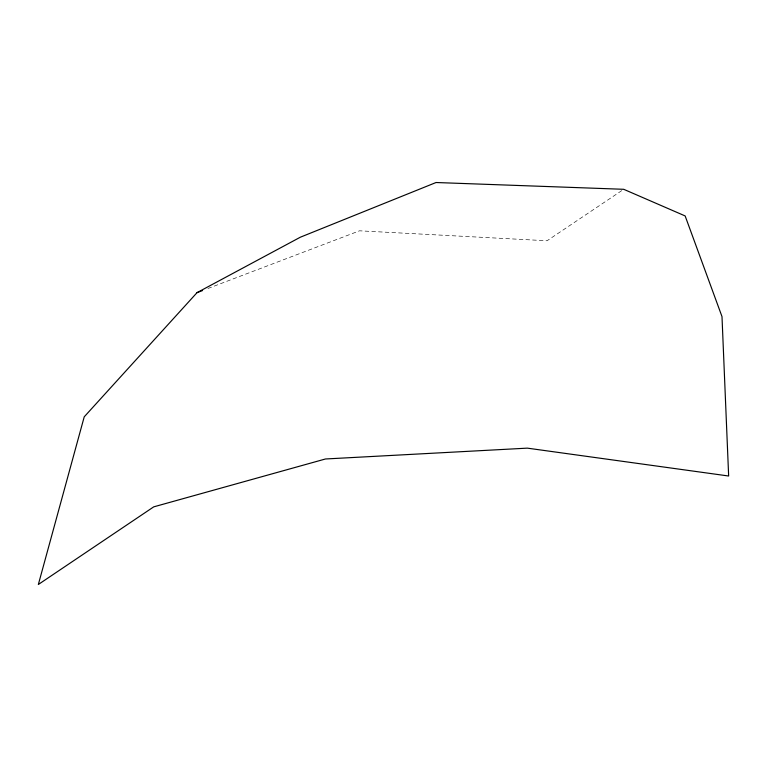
<?xml version="1.0" encoding="UTF-8"?>
<svg xmlns="http://www.w3.org/2000/svg" width="767" height="767" viewBox="0 0 767 767"><rect width="100%" height="100%" fill="white"/><g stroke="black" fill="none" stroke-linecap="round" stroke-linejoin="round"><path stroke-width="0.58" stroke-dasharray="3.83 2.88" d="M621.749 190.619L547.044 240.771L359.531 230.809L207.052 288.833"/><path stroke-width="1.15" d="M197.033 292.649L84.226 416.826L38.35 584.483L153.726 506.853L325.448 458.982L527.322 448.139L728.65 476.01L721.996 316.598L685.142 215.939L623.715 189.296L436.04 182.517L300.328 237.214L197.033 292.649L202.593 290.53"/></g></svg>
